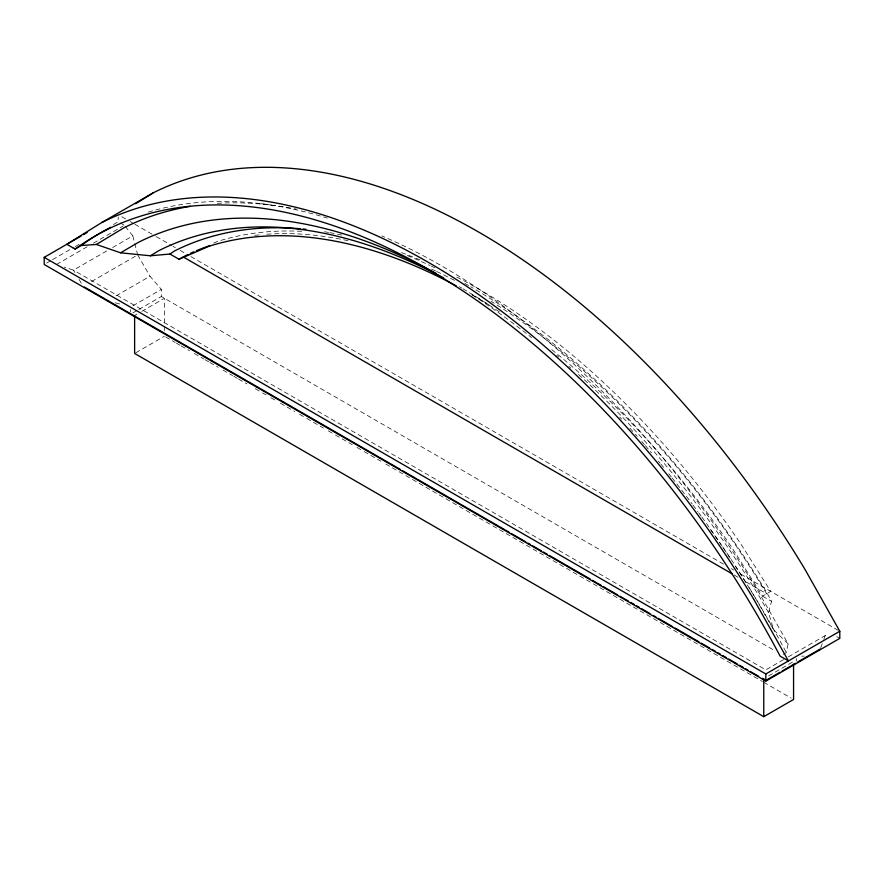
<?xml version="1.0" encoding="UTF-8"?>
<svg xmlns="http://www.w3.org/2000/svg" width="884" height="884" viewBox="0 0 884 884"><rect width="100%" height="100%" fill="white"/><g stroke="black" fill="none" stroke-linecap="round" stroke-linejoin="round"><path stroke-width="0.66" stroke-dasharray="4.42 3.31" d="M783.235 654.37L786.318 652.591L788.13 643.85L760.594 595.418A658.249 380.043 60 0 0 381.844 235.929M788.13 643.85L773.677 629.883L768.528 612.678L771.566 601.352L767.179 593.308A612.888 353.854 60 0 0 470.774 286.825M820.739 647.773L823.391 640.469M823.833 639.254L825.17 635.607L828.794 635.264M46.587 263.089L51.36 260.327M52.554 259.642L74.035 247.244M75.228 246.559L80.002 243.796M113.406 224.514L118.18 221.751L118.18 217.011M56.532 264.471L87.461 246.603M93.417 243.177L123.152 226.006M106.699 250.957L73.471 270.139L64.344 267.09M112.633 247.531L132.81 235.884L125.197 226.37M91.494 281.554L135.318 256.25M116.058 295.842L150.015 276.239L161.33 289.377L161.33 296.505L774.428 650.469M132.876 305.809L161.33 289.377M132.876 312.925L137.628 310.185M138.81 309.511L161.33 296.505M134.622 315.489L136.998 314.107M141.772 311.356L164.413 298.284L164.413 325.4M135.816 352.76L164.413 336.252M551.771 349.655A604.17 348.815 60 0 1 732.372 548.279L762.505 596.125L770.726 591.374L740.593 543.538A604.17 348.815 60 0 0 454.619 275.93M783.622 659.586L765.82 669.873L73.471 270.139L74.864 272.46M788.373 656.845L825.17 635.607M768.539 675.962L793.567 661.519M213.619 243.1L217.387 241.465A604.17 348.815 60 0 1 304.041 231.453M801.678 656.149L804.197 656.127M260.802 203.663L271.079 205.099M115.417 302.77L121.705 304.604M121.749 216.702L128.898 220.823M130.092 221.508L133.661 223.575M134.854 224.26L155.098 235.951M156.291 236.636L171.772 245.575M172.966 246.26L175.352 247.642M180.115 250.393L186.071 253.83M190.845 256.592L724.095 564.456M731.267 568.6L733.654 569.981M740.836 574.125L838.607 630.568M734.328 575.108L737.919 577.186M746.284 582.015L766.616 593.75A601.463 347.257 60 0 0 491.007 301.234M120.235 222.945L124.346 225.31M836.717 636.602L839.8 638.381M762.505 596.125L771.566 601.352M165.617 336.937L175.187 342.462M176.38 343.147L179.971 345.224M181.165 345.909L189.53 350.749M194.314 353.512L203.884 359.037M205.088 359.722L208.668 361.799M209.873 362.484L218.237 367.324M223.022 370.087L232.591 375.612M233.785 376.297L237.376 378.374M238.57 379.059L246.945 383.899M255.321 388.728L261.299 392.187M262.493 392.872L266.084 394.949M270.869 397.712L275.653 400.463M280.438 403.226L294.792 411.513M299.577 414.276L305.555 417.734M306.748 418.419L323.5 428.088M328.284 430.851L334.262 434.309M335.456 434.994L352.208 444.663M356.992 447.426L362.97 450.884M364.164 451.569L380.905 461.238M385.689 464.001L762.461 681.531M763.666 682.216L791.169 698.095M79.03 279.399L81.814 284.018M137.683 254.879L150.015 276.239M772.992 628.69L755.875 598.888A638.414 368.595 60 0 0 735.599 566.511M768.528 612.678L759.776 597.286A620.977 358.528 60 0 0 576.733 372.893M132.81 235.884L134.434 242.216M134.766 243.487L137.363 253.62M796.65 658.547L796.65 660.923M164.413 326.76L164.413 330.826M130.512 309.555L130.512 311.919M254.725 235.387A601.463 347.257 60 0 1 260.062 234.801M266.802 234.227A601.463 347.257 60 0 1 350.34 241.199M431.58 269.123A601.463 347.257 60 0 1 435.392 270.891M436.663 271.487A601.463 347.257 60 0 1 455.835 281.068M401.491 252.636A604.17 348.815 60 0 1 421.348 260.426M148.346 212.105A665.199 384.054 60 0 1 327.356 218.105M556.555 355.18A665.199 384.054 60 0 1 558.644 357.037M568.821 366.296A665.199 384.054 60 0 1 570.788 368.12M619.772 417.115A665.199 384.054 60 0 1 621.618 419.104M629.894 428.154A665.199 384.054 60 0 1 634.458 433.248M635.375 434.265A665.199 384.054 60 0 1 637.187 436.32M641.718 441.47A665.199 384.054 60 0 1 644.414 444.586M645.32 445.624A665.199 384.054 60 0 1 651.475 452.829M658.425 461.117A665.199 384.054 60 0 1 660.149 463.205M661.011 464.244A665.199 384.054 60 0 1 663.597 467.393M668.735 473.736A665.199 384.054 60 0 1 671.288 476.918M672.138 477.99A665.199 384.054 60 0 1 692.183 503.957M693.001 505.051A665.199 384.054 60 0 1 697.907 511.681M698.725 512.786A665.199 384.054 60 0 1 701.156 516.123M701.973 517.239A665.199 384.054 60 0 1 721.024 544.356M722.571 546.61A665.199 384.054 60 0 1 746.251 583.042M749.124 587.661A665.199 384.054 60 0 1 786.318 652.591M217.331 203.32A658.249 380.043 60 0 1 296.328 209.11M472.376 295.035A638.414 368.595 60 0 1 531.615 337.633M710.393 529.461A638.414 368.595 60 0 1 731.112 559.683M324.561 231.752A612.888 353.854 60 0 1 328.539 232.426M329.876 232.669A612.888 353.854 60 0 1 344.594 235.652M407.248 255.553A612.888 353.854 60 0 1 430.033 265.52M431.226 266.084A612.888 353.854 60 0 1 434.806 267.786M464.774 283.41A612.888 353.854 60 0 1 469.57 286.129M459.448 286.759A620.977 358.528 60 0 1 461.746 288.085M462.884 288.759A620.977 358.528 60 0 1 499.582 312.052M471.912 294.604A604.17 348.815 60 0 1 491.449 306.461"/><path stroke-width="1.33" d="M81.14 236.017L44.2 257.343L44.2 264.471L765.82 681.089L839.8 638.381L839.8 631.264L804.915 569.252A673.917 389.093 60 0 0 153.065 192.911L101.693 222.569L66.808 244.293L75.074 249.067L81.24 245.509L96.367 244.459L120.567 252.813L150.368 255.785L169.971 254.028L174.358 251.045A612.888 353.854 60 0 1 300.228 228.735M135.617 203.773L153.065 192.911M96.367 244.459L123.904 227.829A658.249 380.043 60 0 1 190.358 206.337M150.368 255.785L159.131 250.503A620.977 358.528 60 0 1 443.646 277.963M120.567 252.813L138.368 242.371A638.414 368.595 60 0 1 436.199 273.488M83.527 234.636L87.118 232.569M169.971 254.028L179.032 259.266L183.143 256.89L731.941 573.727M44.2 257.343L765.82 673.973L839.8 631.264M766.992 679.763L780.031 672.238M782.207 670.978L790.694 666.083M791.578 665.564L795.423 663.343M797.434 662.193L801.346 659.928M802.108 659.486L813.567 652.867M814.374 652.403L820.297 648.989M134.622 315.489L134.622 353.445L763.765 716.681L793.567 699.476L793.567 664.227M179.032 259.266L209.165 246.216A604.17 348.815 60 0 1 456.155 285.797M84.378 287.013L98.754 295.311M99.649 295.831L109.505 301.521M110.257 301.952L126.246 311.179M126.976 311.599L137.009 317.389M137.716 317.809L142.976 320.848M143.694 321.257L150.855 325.389M151.352 325.677L161.606 331.599M162.103 331.887L196.778 351.909M197.43 352.274L207.541 358.119M208.171 358.484L213.519 361.567M214.138 361.932L224.271 367.777M224.89 368.131L235.033 373.987M235.641 374.341L245.796 380.197M246.382 380.54L259.52 388.131M260.139 388.485L270.261 394.33M270.891 394.695L276.239 397.778M276.869 398.143L281.013 400.54M281.653 400.905L297.731 410.187M298.394 410.574L308.483 416.397M309.146 416.784L333.058 430.585M333.555 430.873L351.467 441.215M352.186 441.635L368.186 450.862M368.926 451.293L378.927 457.072M379.689 457.503L389.678 463.271M390.441 463.713L395.645 466.719M396.419 467.172L400.419 469.481M402.397 470.619L406.397 472.929M407.181 473.382L417.137 479.128M417.944 479.592L423.116 482.576M423.911 483.04L460.133 503.946M460.973 504.433L470.874 510.156M471.736 510.654L487.592 519.803M488.476 520.311L498.344 526.013M499.228 526.521L504.311 529.461M505.206 529.98L509.085 532.212M511.184 533.428L515.063 535.66M515.969 536.19L525.803 541.87M527.925 543.085L530.577 544.621M532.709 545.848L541.328 550.831M543.461 552.058L547.295 554.279M549.439 555.517L590.291 579.097M592.479 580.357L596.258 582.545M597.264 583.12L601.032 585.296M603.242 586.567L607.01 588.744M608.015 589.33L617.75 594.954M619.971 596.236L623.717 598.402M624.756 598.998L628.502 601.153M630.734 602.446L634.469 604.601M636.712 605.894L639.242 607.363M641.497 608.656L649.994 613.562M653.442 615.562L655.961 617.01M658.226 618.325L672.68 626.668M674.967 627.983L698.946 641.828M701.266 643.165L709.697 648.038M712.029 649.375L715.664 651.486M718.007 652.834L720.449 654.237M722.78 655.596L726.416 657.685M728.759 659.044L732.383 661.133M733.543 661.807L737.157 663.895M739.521 665.254L743.135 667.343M745.499 668.702L747.908 670.094M750.284 671.464L758.66 676.304M762.229 678.371L764.627 679.752M753.544 598.91L788.429 660.923L780.152 656.149A665.199 384.054 60 0 0 75.074 249.067M765.82 673.973L765.82 681.089M763.765 678.713L763.765 716.681M184.325 256.294A601.463 347.257 60 0 1 187.905 254.537M190.314 253.41A601.463 347.257 60 0 1 193.95 251.763M196.392 250.713A601.463 347.257 60 0 1 210.138 245.476M101.693 222.569A673.917 389.093 60 0 1 753.544 598.91M81.24 245.509A665.199 384.054 60 0 1 110.876 227.243M303.002 228.978A612.888 353.854 60 0 1 305.798 229.254"/></g></svg>
